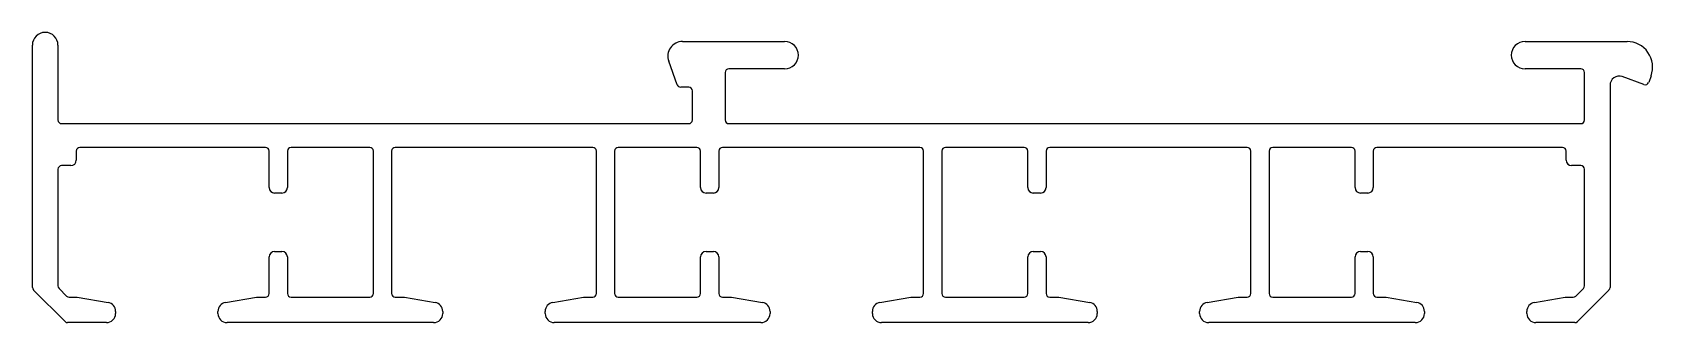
# Model space of a CAD drawing. Extents: x 520.1 to 608.7, y 468.9 to 484.8.
import ezdxf

# ---------------------------------------------------------------- set-up
doc = ezdxf.new("R2010")
doc.units = 0
doc.layers.add('KOERPERKANTE', color=1, linetype='CONTINUOUS')

msp = doc.modelspace()

# ---------------------------------------------------------------- linework, layer by layer
at = {"layer": 'KOERPERKANTE', "color": 0}
for p, q in [((520.069, 470.836), (520.069, 484.106)), ((521.469, 484.106), (521.469, 480.006)), ((555.628, 484.306), (561.219, 484.306)), ((601.719, 484.306), (607.298, 484.306)), ((555.347, 481.938), (554.876, 483.233)), ((557.969, 482.606), (557.969, 480.006)), ((561.219, 482.806), (558.169, 482.806)), ((604.769, 482.806), (601.719, 482.806)), ((604.969, 480.006), (604.969, 482.606)), ((608.227, 481.949), (607.04, 482.381)), ((608.613, 482.428), (608.483, 482.069)), ((555.969, 481.806), (555.535, 481.806)), ((556.169, 480.006), (556.169, 481.606)), ((606.369, 481.911), (606.369, 470.836)), ((521.669, 479.806), (555.969, 479.806)), ((558.169, 479.806), (604.769, 479.806)), ((522.469, 478.306), (522.469, 477.806)), ((532.819, 478.506), (522.669, 478.506)), ((533.019, 476.306), (533.019, 478.306)), ((534.019, 478.306), (534.019, 476.306)), ((538.519, 478.506), (534.219, 478.506)), ((538.719, 470.506), (538.719, 478.306)), ((539.719, 478.306), (539.719, 470.506)), ((550.719, 478.506), (539.919, 478.506)), ((550.919, 470.506), (550.919, 478.306)), ((551.919, 478.306), (551.919, 470.506)), ((556.419, 478.506), (552.119, 478.506)), ((556.619, 476.306), (556.619, 478.306)), ((557.619, 478.306), (557.619, 476.306)), ((568.619, 478.506), (557.819, 478.506)), ((568.819, 470.506), (568.819, 478.306)), ((569.819, 478.306), (569.819, 470.506)), ((574.319, 478.506), (570.019, 478.506)), ((574.519, 476.306), (574.519, 478.306)), ((575.519, 478.306), (575.519, 476.306)), ((586.519, 478.506), (575.719, 478.506)), ((586.719, 470.506), (586.719, 478.306)), ((587.719, 478.306), (587.719, 470.506)), ((592.219, 478.506), (587.919, 478.506)), ((592.419, 476.306), (592.419, 478.306)), ((593.419, 478.306), (593.419, 476.306)), ((603.769, 478.506), (593.619, 478.506)), ((603.969, 477.806), (603.969, 478.306)), ((521.469, 477.306), (521.469, 470.921)), ((522.169, 477.506), (521.669, 477.506)), ((604.769, 477.506), (604.269, 477.506)), ((604.969, 470.921), (604.969, 477.306)), ((533.719, 476.006), (533.319, 476.006)), ((557.319, 476.006), (556.919, 476.006)), ((575.219, 476.006), (574.819, 476.006)), ((593.119, 476.006), (592.719, 476.006)), ((533.019, 470.506), (533.019, 472.506)), ((533.319, 472.806), (533.719, 472.806)), ((534.019, 472.506), (534.019, 470.506)), ((556.619, 470.506), (556.619, 472.506)), ((556.919, 472.806), (557.319, 472.806)), ((557.619, 472.506), (557.619, 470.506)), ((574.519, 470.506), (574.519, 472.506)), ((574.819, 472.806), (575.219, 472.806)), ((575.519, 472.506), (575.519, 470.506)), ((592.419, 470.506), (592.419, 472.506)), ((592.719, 472.806), (593.119, 472.806)), ((593.419, 472.506), (593.419, 470.506)), ((521.857, 468.965), (520.128, 470.694)), ((521.528, 470.779), (521.942, 470.365)), ((604.496, 470.365), (604.911, 470.779)), ((606.311, 470.694), (604.581, 468.965)), ((522.083, 470.306), (522.519, 470.306)), ((522.519, 470.306), (524.206, 470.009)), ((530.632, 470.009), (532.319, 470.306)), ((532.319, 470.306), (532.819, 470.306)), ((534.219, 470.306), (538.519, 470.306)), ((539.919, 470.306), (540.419, 470.306)), ((540.419, 470.306), (542.106, 470.009)), ((548.532, 470.009), (550.219, 470.306)), ((550.219, 470.306), (550.719, 470.306)), ((552.119, 470.306), (556.419, 470.306)), ((557.819, 470.306), (558.319, 470.306)), ((558.319, 470.306), (560.006, 470.009)), ((566.432, 470.009), (568.119, 470.306)), ((568.119, 470.306), (568.619, 470.306)), ((570.019, 470.306), (574.319, 470.306)), ((575.719, 470.306), (576.219, 470.306)), ((576.219, 470.306), (577.906, 470.009)), ((584.332, 470.009), (586.019, 470.306)), ((586.019, 470.306), (586.519, 470.306)), ((587.919, 470.306), (592.219, 470.306)), ((593.619, 470.306), (594.119, 470.306)), ((594.119, 470.306), (595.806, 470.009)), ((602.232, 470.009), (603.919, 470.306)), ((603.919, 470.306), (604.355, 470.306)), ((524.119, 468.906), (521.998, 468.906)), ((524.619, 469.517), (524.619, 469.406)), ((530.219, 469.406), (530.219, 469.517)), ((542.019, 468.906), (530.719, 468.906)), ((542.519, 469.517), (542.519, 469.406)), ((548.119, 469.406), (548.119, 469.517)), ((559.919, 468.906), (548.619, 468.906)), ((560.419, 469.517), (560.419, 469.406)), ((566.019, 469.406), (566.019, 469.517)), ((577.819, 468.906), (566.519, 468.906)), ((578.319, 469.517), (578.319, 469.406)), ((583.919, 469.406), (583.919, 469.517)), ((595.719, 468.906), (584.419, 468.906)), ((596.219, 469.517), (596.219, 469.406)), ((601.819, 469.406), (601.819, 469.517)), ((604.44, 468.906), (602.319, 468.906))]:
    msp.add_line(p, q, dxfattribs=at)
for centre, radius, start, end in [((520.769, 484.106), 0.7, 90, 180), ((520.769, 484.106), 0.7, 0, 90), ((555.628, 483.506), 0.8, 90, 200), ((561.219, 483.556), 0.75, 270, 90), ((601.719, 483.556), 0.75, 90, 270), ((607.298, 482.906), 1.4, 340, 90), ((558.169, 482.606), 0.2, 90, 180), ((604.769, 482.606), 0.2, 0, 90), ((606.869, 481.911), 0.5, 70, 180), ((555.535, 482.006), 0.2, 200, 270), ((555.969, 481.606), 0.2, 0, 90), ((608.295, 482.137), 0.2, 250, 340), ((521.669, 480.006), 0.2, 180, 270), ((555.969, 480.006), 0.2, 270, 360), ((558.169, 480.006), 0.2, 180, 270), ((604.769, 480.006), 0.2, 270, 360), ((522.169, 477.806), 0.3, 270, 0), ((522.669, 478.306), 0.2, 90, 180), ((532.819, 478.306), 0.2, 360, 90), ((534.219, 478.306), 0.2, 90, 180), ((538.519, 478.306), 0.2, 0, 90), ((539.919, 478.306), 0.2, 90, 180), ((550.719, 478.306), 0.2, 360, 90), ((552.119, 478.306), 0.2, 90, 180), ((556.419, 478.306), 0.2, 0, 90), ((557.819, 478.306), 0.2, 90, 180), ((568.619, 478.306), 0.2, 360, 90), ((570.019, 478.306), 0.2, 90, 180), ((574.319, 478.306), 0.2, 0, 90), ((575.719, 478.306), 0.2, 90, 180), ((586.519, 478.306), 0.2, 0, 90), ((587.919, 478.306), 0.2, 90, 180), ((592.219, 478.306), 0.2, 0, 90), ((593.619, 478.306), 0.2, 90, 180), ((603.769, 478.306), 0.2, 0, 90), ((604.269, 477.806), 0.3, 180, 270), ((521.669, 477.306), 0.2, 90, 180), ((604.769, 477.306), 0.2, 360, 90), ((533.319, 476.306), 0.3, 180, 270), ((533.719, 476.306), 0.3, 270, 0), ((556.919, 476.306), 0.3, 180, 270), ((557.319, 476.306), 0.3, 270, 0), ((574.819, 476.306), 0.3, 180, 270), ((575.219, 476.306), 0.3, 270, 0), ((592.719, 476.306), 0.3, 180, 270), ((593.119, 476.306), 0.3, 270, 360), ((533.319, 472.506), 0.3, 90, 180), ((533.719, 472.506), 0.3, 0, 90), ((556.919, 472.506), 0.3, 90, 180), ((557.319, 472.506), 0.3, 0, 90), ((574.819, 472.506), 0.3, 90, 180), ((575.219, 472.506), 0.3, 0, 90), ((592.719, 472.506), 0.3, 90, 180), ((593.119, 472.506), 0.3, 360, 90), ((520.269, 470.836), 0.2, 180, 225), ((521.669, 470.921), 0.2, 180, 225), ((604.769, 470.921), 0.2, 315, 360), ((606.169, 470.836), 0.2, 315, 360), ((522.083, 470.506), 0.2, 225, 270), ((524.119, 469.517), 0.5, 0, 80), ((530.719, 469.517), 0.5, 100, 180), ((532.819, 470.506), 0.2, 270, 0), ((534.219, 470.506), 0.2, 180, 270), ((538.519, 470.506), 0.2, 270, 0), ((539.919, 470.506), 0.2, 180, 270), ((542.019, 469.517), 0.5, 0, 80), ((548.619, 469.517), 0.5, 100, 180), ((550.719, 470.506), 0.2, 270, 0), ((552.119, 470.506), 0.2, 180, 270), ((556.419, 470.506), 0.2, 270, 0), ((557.819, 470.506), 0.2, 180, 270), ((559.919, 469.517), 0.5, 0, 80), ((566.519, 469.517), 0.5, 100, 180), ((568.619, 470.506), 0.2, 270, 360), ((570.019, 470.506), 0.2, 180, 270), ((574.319, 470.506), 0.2, 270, 360), ((575.719, 470.506), 0.2, 180, 270), ((577.819, 469.517), 0.5, 0, 80), ((584.419, 469.517), 0.5, 100, 180), ((586.519, 470.506), 0.2, 270, 0), ((587.919, 470.506), 0.2, 180, 270), ((592.219, 470.506), 0.2, 270, 360), ((593.619, 470.506), 0.2, 180, 270), ((595.719, 469.517), 0.5, 0, 80), ((602.319, 469.517), 0.5, 100, 180), ((604.355, 470.506), 0.2, 270, 315), ((521.998, 469.106), 0.2, 225, 270), ((524.119, 469.406), 0.5, 270, 0), ((530.719, 469.406), 0.5, 180, 270), ((542.019, 469.406), 0.5, 270, 360), ((548.619, 469.406), 0.5, 180, 270), ((559.919, 469.406), 0.5, 270, 360), ((566.519, 469.406), 0.5, 180, 270), ((577.819, 469.406), 0.5, 270, 360), ((584.419, 469.406), 0.5, 180, 270), ((595.719, 469.406), 0.5, 270, 360), ((602.319, 469.406), 0.5, 180, 270), ((604.44, 469.106), 0.2, 270, 315)]:
    msp.add_arc(centre, radius, start, end, dxfattribs=at)

doc.saveas('drawing.dxf')
